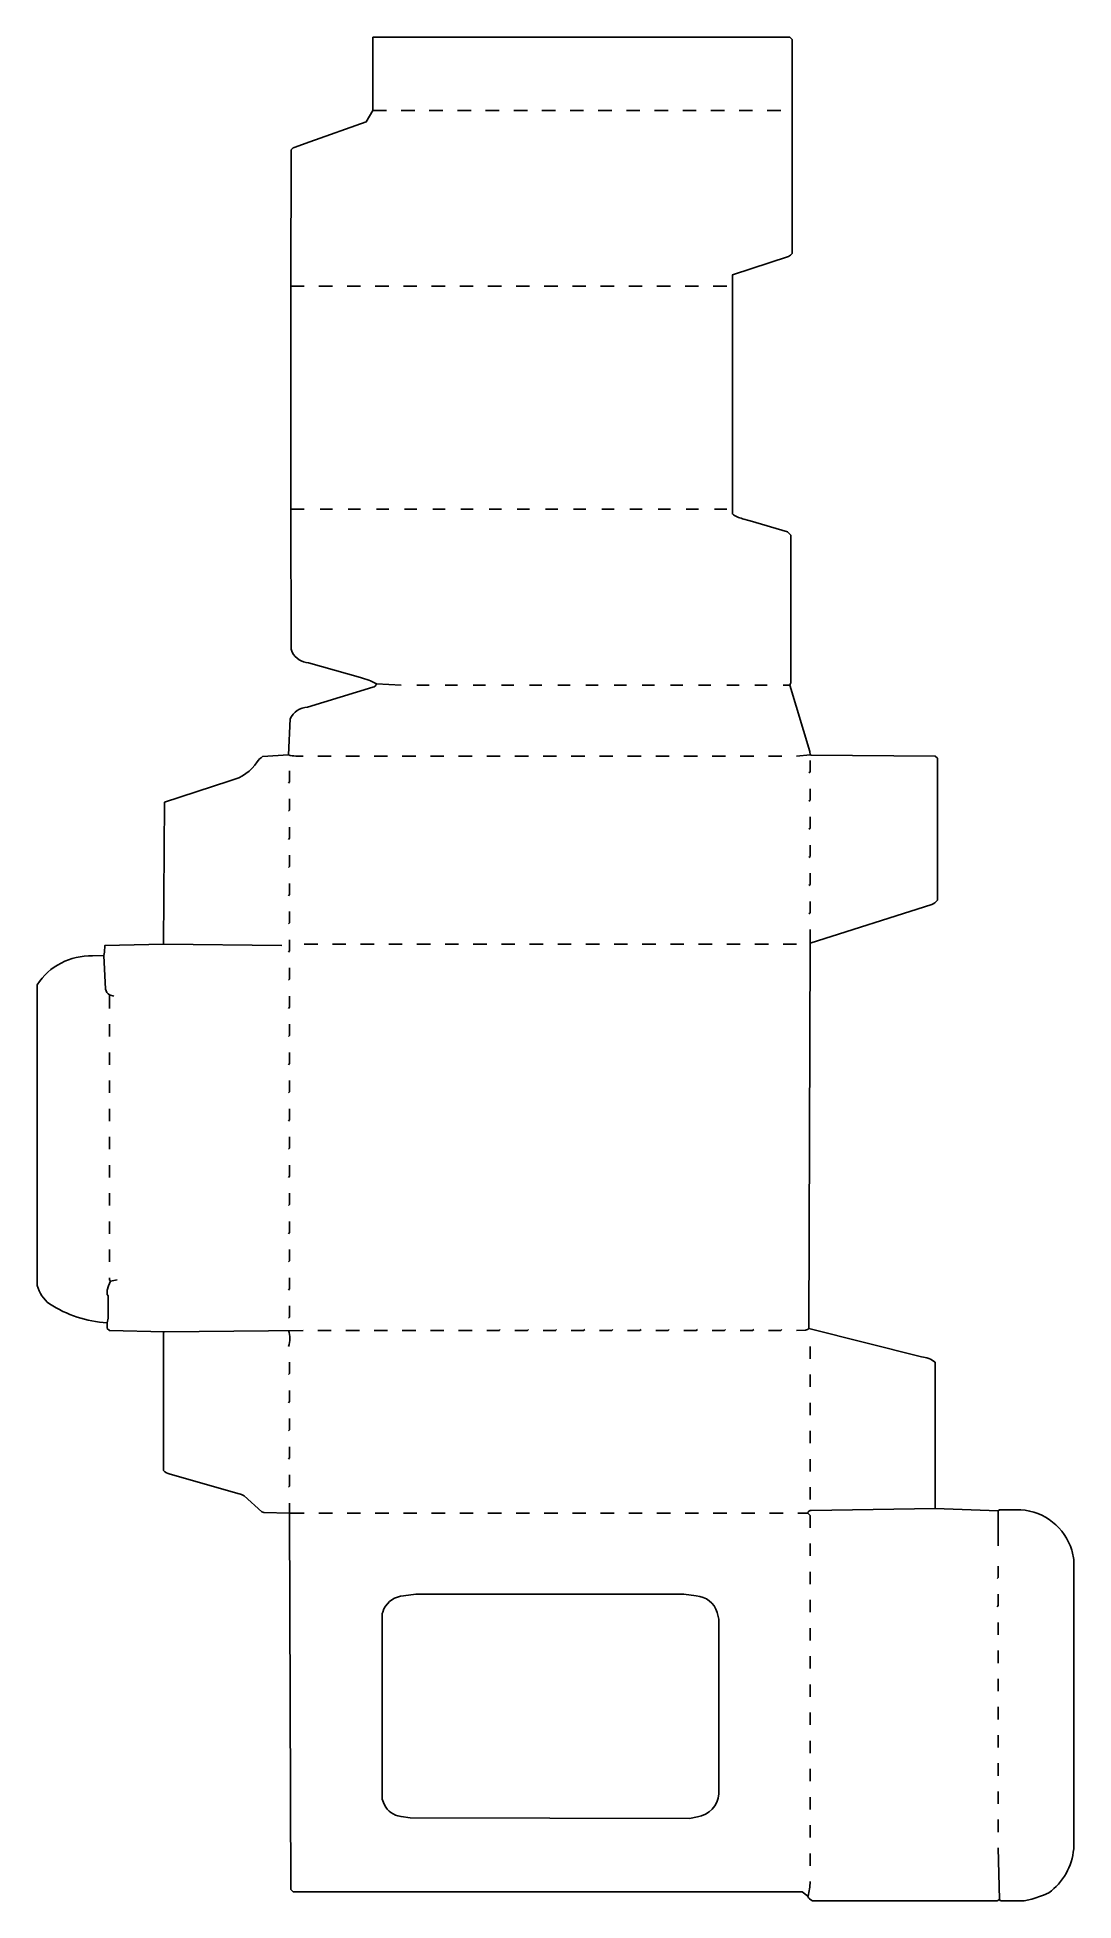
# Model space of a CAD drawing. Extents: x 48 to 968, y 85 to 1739.
import ezdxf

# ---------------------------------------------------------------- set-up
doc = ezdxf.new("R2010")
doc.units = 0
doc.layers.get('0').update_dxf_attribs({"linetype": 'CONTINUOUS'})

msp = doc.modelspace()

# ---------------------------------------------------------------- linework, layer by layer
at = {"color": 250, "linetype": 'CONTINUOUS'}
for points in [[(734, 1102), (733.647059, 1104.911765), (716, 1164), (716.2, 1164.9), (717, 1166), (717, 1297), (714, 1300), (680.9, 1309.7), (673.9, 1311.7, -0.113066), (665, 1316), (665, 1528), (714.9, 1544.3, 0.080555), (718, 1547), (718, 1737), (716, 1739), (346, 1739), (346, 1674), (340, 1664), (289.9, 1646.3), (275.9, 1641.2, 0.214759), (273.495868, 1638.995936), (273, 1518), (273, 1320), (273.495968, 1196.003968), (274.4, 1193.2, 0.268582), (288.9, 1183.7), (334.911765, 1170.647059, -0.07867), (349, 1165), (371, 1164)], [(271, 1102), (272.483368, 1133.984407, -0.284266), (287.9, 1144.3), (345.9, 1162.3, 0.366077), (349, 1165)], [(160, 934), (160.999748, 1059.984131), (218.1, 1078.7), (219.9, 1079.3, 0.186902), (243.2, 1095.9, -0.09548), (248.021649, 1100.523711), (271, 1102, 0.085202), (284, 1101)], [(734, 935), (841.9, 969.3, 0.148842), (847, 973), (847, 1099), (845, 1101), (734.9, 1101.8), (734, 1102), (722, 1101)], [(722, 591), (729.95122, 591.439024, 0.129758), (733, 593), (734, 935), (734, 947)], [(116, 888), (112, 889, -0.175825), (108.482185, 894.016627), (107, 924), (107.58, 927.06), (108, 933), (160, 934), (265, 933)], [(110, 598, -0.129417), (58.846154, 614.769231, -0.163826), (48, 631), (48, 898, -0.265546), (97.040984, 923.54918), (107, 924)], [(285, 429), (272, 429), (249.019931, 429.478336), (247.233888, 430.24948), (231.562257, 444.503891, 0.070704), (227.1, 446.3), (165.9, 463.7, -0.16209), (160, 467), (160, 590)], [(845, 433), (845, 563, 0.144376), (832.911765, 567.647059), (733, 593)], [(272, 438), (272, 429), (273, 95), (275, 93), (727, 93), (732, 89, 0.197676), (736, 85), (900, 85), (902, 86), (903, 85), (924, 85), (930.94, 86.42), (941.1, 89.8), (946, 92, 0.212195), (968, 131), (968, 388), (966.58, 394.94), (966.352941, 396.088235, 0.310052), (921, 432), (902, 432), (901, 431), (845, 433), (735.004545, 431.504629, 0.428642), (732, 429), (723, 429)], [(627, 158), (633.94, 159.42, 0.353036), (653, 180), (653, 335), (651.594595, 340.932432, 0.30746), (632.959016, 355.54918), (622, 357), (384, 357), (373.040984, 355.54918, 0.267989), (355.7, 344.1), (354.7, 341.1), (354, 340), (354, 175), (355.3, 172.1, 0.252366), (368.088235, 160.352941), (370.911765, 159.647059), (379.002, 158.497984), (627, 158)]]:
    msp.add_lwpolyline(points, format="xyb", dxfattribs=at)
for points in [[(346, 1674), (358, 1674)], [(371, 1674), (383, 1674)], [(396, 1674), (408, 1674)], [(421, 1674), (433, 1674)], [(446, 1674), (458, 1674)], [(471, 1674), (483, 1674)], [(496, 1674), (508, 1674)], [(521, 1674), (533, 1674)], [(546, 1674), (558, 1674)], [(571, 1674), (583, 1674)], [(596, 1674), (608, 1674)], [(621, 1674), (633, 1674)], [(646, 1674), (658, 1674)], [(671, 1674), (683, 1674)], [(696, 1674), (708, 1674)], [(273, 1518), (285, 1518)], [(298, 1518), (310, 1518)], [(323, 1518), (335, 1518)], [(348, 1518), (360, 1518)], [(373, 1518), (385, 1518)], [(398, 1518), (410, 1518)], [(423, 1518), (435, 1518)], [(448, 1518), (460, 1518)], [(473, 1518), (485, 1518)], [(498, 1518), (510, 1518)], [(523, 1518), (535, 1518)], [(548, 1518), (560, 1518)], [(573, 1518), (585, 1518)], [(598, 1518), (610, 1518)], [(623, 1518), (635, 1518)], [(648, 1518), (660, 1518)], [(273, 1320), (285, 1320)], [(299, 1320), (310, 1320)], [(324, 1320), (335, 1320)], [(349, 1320), (360, 1320)], [(374, 1320), (385, 1320)], [(399, 1320), (410, 1320)], [(424, 1320), (435, 1320)], [(449, 1320), (460, 1320)], [(474, 1320), (485, 1320)], [(499, 1320), (510, 1320)], [(524, 1320), (535, 1320)], [(549, 1320), (560, 1320)], [(574, 1320), (585, 1320)], [(599, 1320), (610, 1320)], [(624, 1320), (635, 1320)], [(649, 1320), (660, 1320)], [(385, 1164), (396, 1164)], [(410, 1164), (421, 1164)], [(435, 1164), (446, 1164)], [(460, 1164), (471, 1164)], [(485, 1164), (496, 1164)], [(510, 1164), (521, 1164)], [(535, 1164), (546, 1164)], [(560, 1164), (571, 1164)], [(585, 1164), (596, 1164)], [(610, 1164), (621, 1164)], [(635, 1164), (646, 1164)], [(660, 1164), (671, 1164)], [(685, 1164), (696, 1164)], [(710, 1164), (716, 1164)], [(297, 1101), (309, 1101)], [(322, 1101), (334, 1101)], [(347, 1101), (359, 1101)], [(372, 1101), (384, 1101)], [(397, 1101), (409, 1101)], [(422, 1101), (434, 1101)], [(447, 1101), (459, 1101)], [(472, 1101), (484, 1101)], [(497, 1101), (509, 1101)], [(522, 1101), (534, 1101)], [(547, 1101), (559, 1101)], [(572, 1101), (584, 1101)], [(597, 1101), (609, 1101)], [(622, 1101), (634, 1101)], [(647, 1101), (659, 1101)], [(672, 1101), (684, 1101)], [(697, 1101), (709, 1101)], [(112, 877), (112, 889)], [(112, 852), (112, 863)], [(112, 827), (112, 838)], [(112, 802), (112, 813)], [(112, 777), (112, 788)], [(112, 752), (112, 763)], [(112, 727), (112, 738)], [(112, 702), (112, 713)], [(112, 677), (112, 688)], [(112, 652), (112, 663)], [(284, 591), (161, 590), (112, 591), (110, 593), (110, 598), (111, 602), (111, 622), (110, 623), (110, 627), (111.352941, 630.911765), (113, 635), (112, 636), (112, 638)], [(113, 635), (119, 636)], [(298, 429), (310, 429)], [(323, 429), (335, 429)], [(348, 429), (360, 429)], [(373, 429), (385, 429)], [(398, 429), (410, 429)], [(423, 429), (435, 429)], [(448, 429), (460, 429)], [(473, 429), (485, 429)], [(498, 429), (510, 429)], [(523, 429), (535, 429)], [(548, 429), (560, 429)], [(573, 429), (585, 429)], [(598, 429), (610, 429)], [(623, 429), (635, 429)], [(648, 429), (660, 429)], [(673, 429), (685, 429)], [(698, 429), (710, 429)]]:
    msp.add_lwpolyline(points, dxfattribs=at)
at = {"color": 252, "linetype": 'CONTINUOUS'}
for points in [[(733, 1086), (734, 1087), (734, 1097)], [(271, 1077), (272, 1078), (272, 1088)], [(271, 1052), (272, 1053), (272, 1063)], [(733, 1061), (734, 1062), (734, 1072)], [(733, 1036), (734, 1037), (734, 1047)], [(271, 1027), (272, 1028), (272, 1038)], [(271, 1002), (272, 1003), (272, 1013)], [(733, 1011), (734, 1012), (734, 1022)], [(733, 986), (734, 987), (734, 997)], [(271, 977), (272, 978), (272, 988)], [(271, 952), (272, 953), (272, 963)], [(733, 961), (734, 962), (734, 972)], [(271, 927), (272, 928), (272, 938)], [(271, 902), (272, 903), (272, 913)], [(271, 877), (272, 878), (272, 888)], [(271, 852), (272, 853), (272, 863)], [(271, 827), (272, 828), (272, 838)], [(271, 802), (272, 803), (272, 813)], [(271, 777), (272, 778), (272, 788)], [(271, 752), (272, 753), (272, 763)], [(271, 727), (272, 728), (272, 738)], [(271, 702), (272, 703), (272, 713)], [(271, 677), (272, 678), (272, 688)], [(271, 652), (272, 653), (272, 663)], [(271, 627), (272, 628), (272, 638)], [(271, 602), (272, 603), (272, 613)], [(447, 591), (458, 591), (459, 592)], [(472, 591), (483, 591), (484, 592)], [(497, 591), (508, 591), (509, 592)], [(522, 591), (533, 591), (534, 592)], [(547, 591), (558, 591), (559, 592)], [(572, 591), (583, 591), (584, 592)], [(597, 591), (608, 591), (609, 592)], [(622, 591), (633, 591), (634, 592)], [(647, 591), (658, 591), (659, 592)], [(672, 591), (683, 591), (684, 592)], [(697, 591), (708, 591), (709, 592)], [(271, 552), (272, 553), (272, 563)], [(271, 527), (272, 528), (272, 538)], [(271, 502), (272, 503), (272, 513)], [(271, 477), (272, 478), (272, 488)], [(271, 452), (272, 453), (272, 463)], [(900, 371), (901, 372), (901, 382)], [(900, 346), (901, 347), (901, 357)]]:
    msp.add_lwpolyline(points, dxfattribs=at)
at = {"color": 251, "linetype": 'CONTINUOUS'}
for points in [[(285, 934), (297, 934)], [(310, 934), (322, 934)], [(335, 934), (347, 934)], [(360, 934), (372, 934)], [(385, 934), (397, 934)], [(410, 934), (422, 934)], [(435, 934), (447, 934)], [(460, 934), (472, 934)], [(485, 934), (497, 934)], [(510, 934), (522, 934)], [(535, 934), (547, 934)], [(560, 934), (572, 934)], [(585, 934), (597, 934)], [(610, 934), (622, 934)], [(635, 934), (647, 934)], [(660, 934), (672, 934)], [(685, 934), (697, 934)], [(710, 934), (722, 934)], [(297, 591), (309, 591)], [(322, 591), (334, 591)], [(347, 591), (359, 591)], [(372, 591), (384, 591)], [(397, 591), (409, 591)], [(422, 591), (434, 591)], [(734, 566), (734, 577)], [(734, 541), (734, 552)], [(734, 516), (734, 527)], [(734, 491), (734, 502)], [(734, 466), (734, 477)], [(734, 441), (734, 452)], [(901, 400), (901, 431)], [(734, 416), (734, 427), (732, 429)], [(734, 391), (734, 402)], [(734, 366), (734, 377)], [(734, 341), (734, 352)], [(901, 321), (901, 332)], [(734, 316), (734, 327)], [(734, 291), (734, 302)], [(901, 296), (901, 307)], [(901, 271), (901, 282)], [(734, 266), (734, 277)], [(734, 241), (734, 252)], [(901, 246), (901, 257)], [(901, 221), (901, 232)], [(734, 216), (734, 227)], [(734, 191), (734, 202)], [(901, 196), (901, 207)], [(901, 171), (901, 182)], [(734, 166), (734, 177)], [(734, 141), (734, 152)], [(901, 146), (901, 157)], [(734, 116), (734, 127)], [(902, 86), (901, 132)]]:
    msp.add_lwpolyline(points, dxfattribs=at)
for points in [[(271, 577, 0.169501), (271, 591)], [(732, 89, 0.079194), (734, 102)]]:
    msp.add_lwpolyline(points, format="xyb", dxfattribs=at)

doc.saveas('drawing.dxf')
